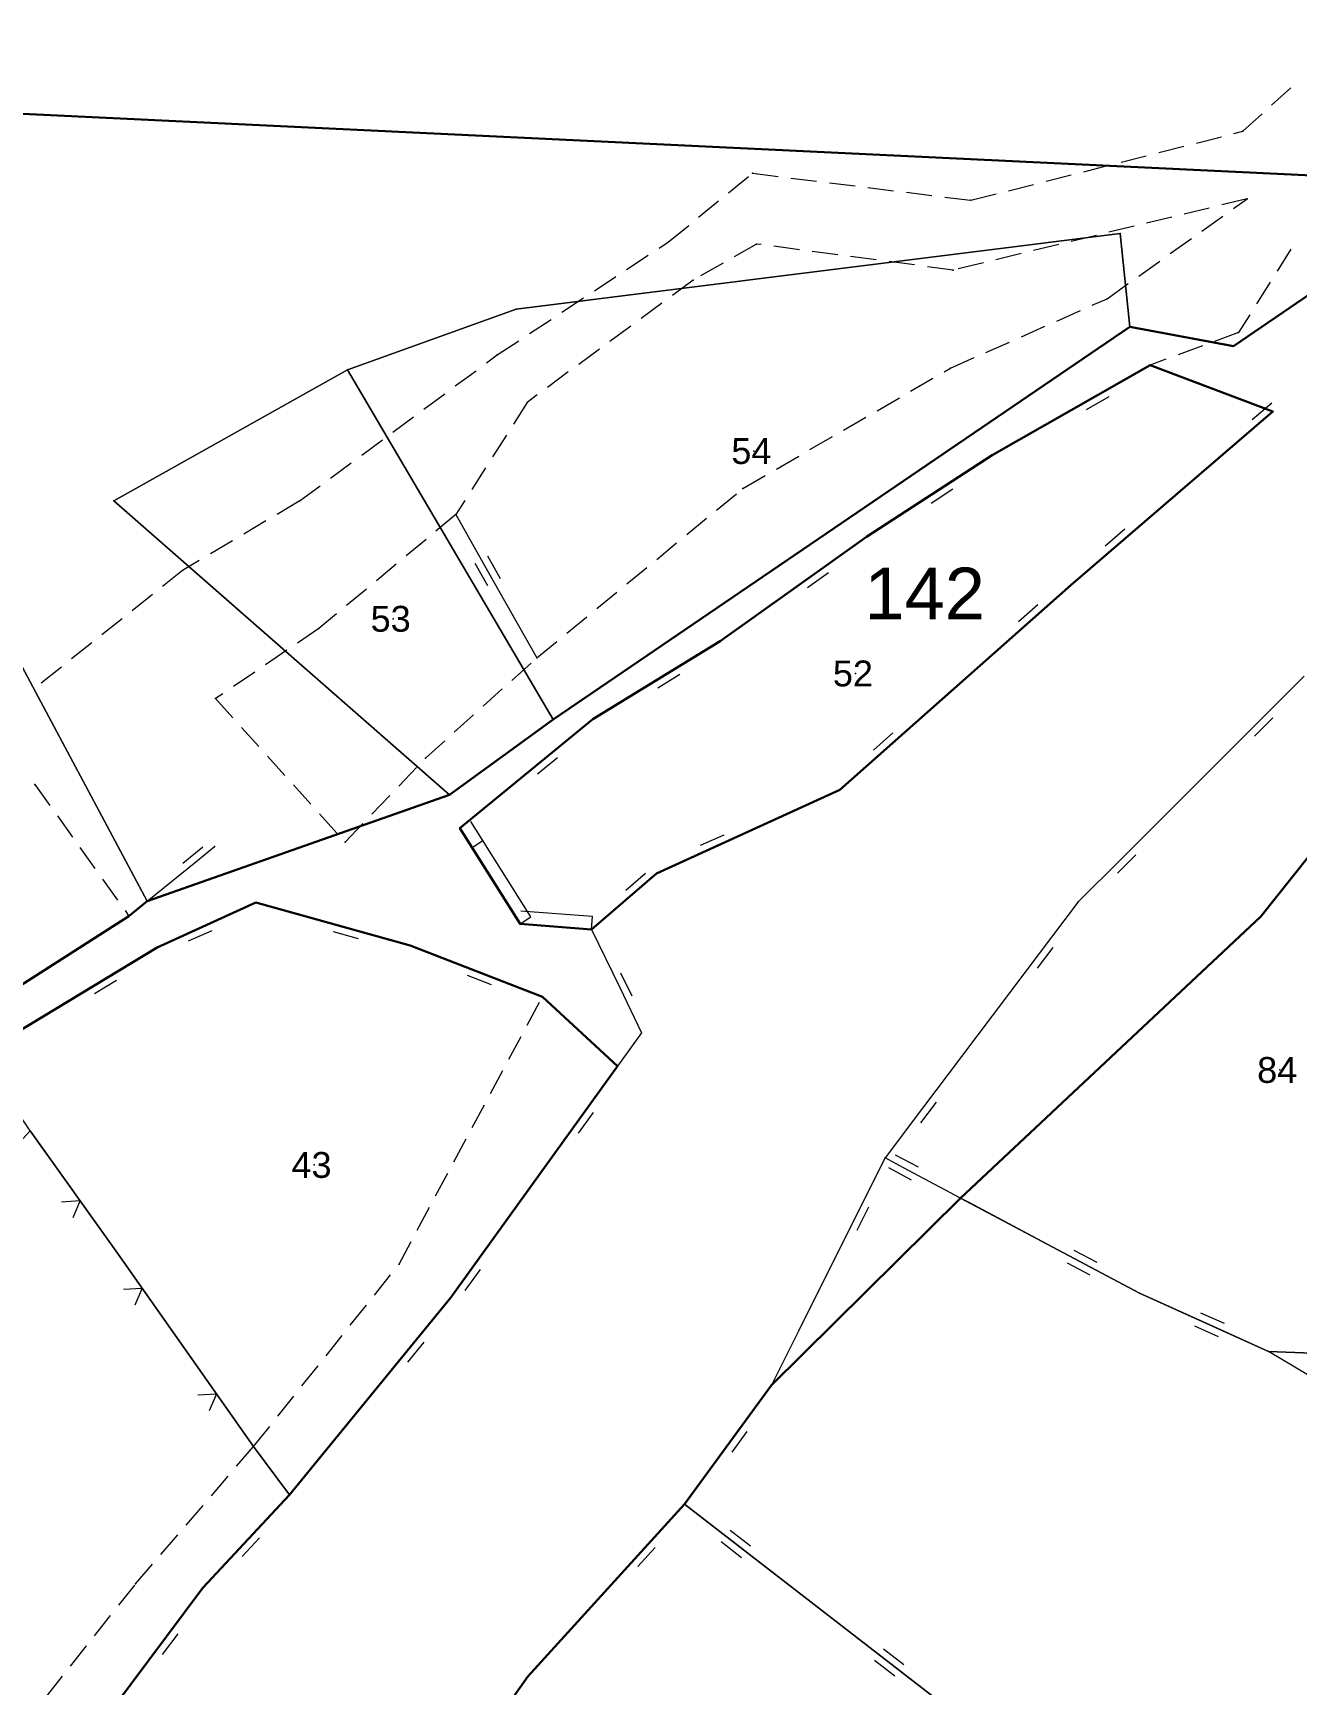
# Model space of a CAD drawing. Header units: millimetres. Extents: x 615240 to 617330, y 4151758 to 4153557.
# Drawn here: x 615344.3 to 615442.1, y 4152012.1 to 4152140 of the extents above; entities that cross this region are included whole.
import ezdxf
from ezdxf.xclip import XClip

# ---------------------------------------------------------------- set-up
doc = ezdxf.new("R2010")
doc.units = ezdxf.units.MM
doc.header["$XCLIPFRAME"] = 2
for name, color, linetype, lineweight in [('02_ADA_ALN_YENI', 7, 'Continuous', 30), ('02_ADA_NO_YENI', 18, 'Continuous', 0), ('03_PARSEL_ALN_ESKI', 18, 'Continuous', 0), ('03_PARSEL_ALN_YENI', 171, 'Continuous', 0), ('03_PARSEL_NO_ESKI', 5, 'Continuous', 0), ('03_PARSEL_SNR_YENI', 5, 'Continuous', 0), ('06_DETAY_SNR_KROKI', 4, 'Continuous', 0), ('06_DETAY_SNR_PAFTA', 26, 'Continuous', 0), ('07_SNRTIP_GECERLI', 30, 'Continuous', 0), ('07_SNRTIP_SABIT', 18, 'Continuous', 0), ('NOKTA_DETAY_YENI', 171, 'Continuous', 0), ('NOKTA_PARSEL_ESKI', 6, 'Continuous', 0), ('NOKTA_PARSEL_YENI', 30, 'Continuous', 0)]:
    doc.layers.add(name, color=color, linetype=linetype, lineweight=lineweight)
doc.styles.get("Standard").update_dxf_attribs({"font": 'Arial'})

# ---------------------------------------------------------------- blocks, each defined once
blk = doc.blocks.new('fggg')
at = {"layer": '02_ADA_ALN_YENI', "color": 252}
for points in [[(615235.67, 4152011.37, 0), (615241.21, 4152014.76, 0), (615251.82, 4152024.82, 0), (615257.1, 4152028.53, 0), (615276.2, 4152038, 0), (615300.78, 4152046.97, 0), (615312.09, 4152050.66, 0), (615323.54, 4152056.84, 0), (615331.4, 4152059.17, 0), (615339.35, 4152063.74, 0), (615351.7, 4152071.65, 0), (615353.11, 4152072.8, 0), (615376.53, 4152081.03, 0), (615384.53, 4152086.86, 0), (615429.17, 4152117.25, 0), (615437.2, 4152115.76, 0), (615529.18, 4152178.55, 0), (615448.13, 4152128.73, 0), (615448.13, 4152128.73, 0), (615236.84, 4152138.84, 0)], [(615362.01, 4151983.64, 0), (615382.57, 4152012.79, 0), (615394.72, 4152026.13, 0), (615401.45, 4152035.34, 0), (615416.08, 4152049.83, 0), (615439.33, 4152071.61, 0), (615442.96, 4152076.18, 0), (615449.69, 4152082.08, 0), (615451.99, 4152079.42, 0), (615449.74, 4152054.67, 0), (615459.5, 4152037.21, 0), (615462.5, 4152031.08, 0), (615469.37, 4152024.97, 0), (615471.48, 4152021.27, 0), (615483.51, 4152012.99, 0), (615483.51, 4152012.99, 0), (615501.39, 4152004.94, 0)], [(615243.62, 4152011.8, 0), (615258.35, 4152024.25, 0), (615274.68, 4152032.39, 0), (615281.31, 4152036.04, 0), (615301.5, 4152045.41, 0), (615313.31, 4152049.01, 0), (615324.07, 4152054.26, 0), (615333.07, 4152056.27, 0), (615340.13, 4152060.92, 0), (615353.88, 4152069.22, 0), (615361.53, 4152072.69, 0), (615373.48, 4152069.38, 0), (615383.71, 4152065.41, 0), (615389.53, 4152060.04, 0), (615376.62, 4152042.12, 0), (615364.13, 4152026.85, 0), (615357.43, 4152019.65, 0), (615343.36, 4152000.84, 0)]]:
    blk.add_polyline3d(points, dxfattribs=at)
blk.add_polyline3d([(615424.6, 4152097.27, 0), (615406.72, 4152081.42, 0), (615392.54, 4152074.95, 0), (615387.5, 4152070.62, 0), (615381.98, 4152071.04, 0), (615377.33, 4152078.45, 0), (615387.61, 4152086.88, 0), (615397.46, 4152092.92, 0), (615408.79, 4152101.01, 0), (615418.52, 4152107.33, 0), (615430.75, 4152114.3, 0), (615440.25, 4152110.7, 0), (615424.6, 4152097.27, 0)], close=True, dxfattribs=at)
at = {"layer": '03_PARSEL_ALN_ESKI', "color": 252}
for p in [(615400.08, 4152107.64), (615372.16, 4152094.66), (615407.94, 4152090.43), (615440.78, 4152059.74), (615366.03, 4152052.39)]:
    blk.add_point(p, dxfattribs=at)
at = {"layer": '03_PARSEL_ALN_YENI', "color": 252}
blk.add_polyline3d([(615236.84, 4152138.84, 0), (615448.13, 4152128.73, 0), (615529.18, 4152178.55, 0), (615437.2, 4152115.76, 0), (615437.2, 4152115.76, 0), (615429.17, 4152117.25, 0), (615428.42, 4152124.49, 0), (615381.68, 4152118.62, 0), (615368.61, 4152113.92, 0), (615350.53, 4152103.78, 0), (615376.53, 4152081.03, 0), (615353.11, 4152072.8, 0), (615342.41, 4152092.87, 0), (615330.49, 4152115.13, 0), (615294.86, 4152118.58, 0), (615251.78, 4152099.64, 0), (615239.02, 4152090.87, 0)], dxfattribs=at)
for points in [[(615429.17, 4152117.25, 0), (615384.53, 4152086.86, 0), (615368.61, 4152113.92, 0), (615381.68, 4152118.62, 0), (615428.42, 4152124.49, 0), (615429.17, 4152117.25, 0)], [(615376.53, 4152081.03, 0), (615350.53, 4152103.78, 0), (615368.61, 4152113.92, 0), (615384.53, 4152086.86, 0), (615376.53, 4152081.03, 0)], [(615397.46, 4152092.92, 0), (615408.79, 4152101.01, 0), (615418.52, 4152107.33, 0), (615430.75, 4152114.3, 0), (615440.25, 4152110.7, 0), (615424.6, 4152097.27, 0), (615406.72, 4152081.42, 0), (615392.54, 4152074.95, 0), (615387.5, 4152070.62, 0), (615381.98, 4152071.04, 0), (615377.33, 4152078.45, 0), (615387.61, 4152086.88, 0), (615397.46, 4152092.92, 0)], [(615323.84, 4152082.95, 0), (615342.41, 4152092.87, 0), (615353.11, 4152072.8, 0), (615351.7, 4152071.65, 0), (615339.35, 4152063.74, 0), (615333.83, 4152070.66, 0), (615323.84, 4152082.95, 0)], [(615459.5, 4152037.21, 0), (615439.92, 4152037.96, 0), (615429.92, 4152042.46, 0), (615416.08, 4152049.83, 0), (615439.33, 4152071.61, 0), (615442.96, 4152076.18, 0), (615449.69, 4152082.08, 0), (615451.99, 4152079.42, 0), (615449.74, 4152054.67, 0), (615459.5, 4152037.21, 0)], [(615376.62, 4152042.12, 0), (615364.13, 4152026.85, 0), (615361.35, 4152030.6, 0), (615350.82, 4152045.56, 0), (615344.07, 4152055.03, 0), (615340.13, 4152060.92, 0), (615353.88, 4152069.22, 0), (615361.53, 4152072.69, 0), (615373.48, 4152069.38, 0), (615383.71, 4152065.41, 0), (615389.53, 4152060.04, 0), (615376.62, 4152042.12, 0)], [(615299.64, 4152006.64, 0), (615344.07, 4152055.03, 0), (615350.82, 4152045.56, 0), (615361.35, 4152030.6, 0), (615364.13, 4152026.85, 0), (615357.43, 4152019.65, 0), (615343.36, 4152000.84, 0), (615332, 4151985.12, 0), (615322.37, 4151974.61, 0), (615311.14, 4151990.78, 0), (615299.64, 4152006.64, 0)], [(615439.92, 4152037.96, 0), (615459.5, 4152037.21, 0), (615462.5, 4152031.08, 0), (615469.37, 4152024.97, 0), (615471.48, 4152021.27, 0), (615483.51, 4152012.99, 0), (615501.39, 4152004.94, 0), (615491.22, 4151997.56, 0), (615482.18, 4151998.19, 0), (615466.12, 4152004.85, 0), (615457.07, 4151992.33, 0), (615444.93, 4152000.17, 0), (615435.46, 4152004.91, 0), (615416.72, 4152009.12, 0), (615394.72, 4152026.13, 0), (615401.45, 4152035.34, 0), (615416.08, 4152049.83, 0), (615429.92, 4152042.46, 0), (615439.92, 4152037.96, 0)], [(615388.47, 4151975.68, 0), (615382.06, 4151966.27, 0), (615362.01, 4151983.64, 0), (615382.57, 4152012.79, 0), (615394.72, 4152026.13, 0), (615416.72, 4152009.12, 0), (615409.67, 4152000.01, 0), (615397.47, 4151988.44, 0), (615388.47, 4151975.68, 0)]]:
    blk.add_polyline3d(points, close=True, dxfattribs=at)
at = {"layer": '03_PARSEL_SNR_YENI', "color": 252}
for p, q in [((615430.75, 4152114.3, 0.95), (615426.4, 4152111.82, 0.95)), ((615426.4, 4152111.82, 0.95), (615418.52, 4152107.33, 0.95)), ((615427.55, 4152111.83, 0.95), (615425.81, 4152110.84, 0.95)), ((615438.65, 4152110.07, 0.95), (615440.17, 4152111.37, 0.95)), ((615439.78, 4152110.3, 0.95), (615440.25, 4152110.7, 0.95)), ((615435.98, 4152107.04, 0.95), (615439.78, 4152110.3, 0.95)), ((615418.52, 4152107.33, 0.95), (615414.33, 4152104.6, 0.95)), ((615428.39, 4152100.53, 0.95), (615435.98, 4152107.04, 0.95)), ((615414.33, 4152104.6, 0.95), (615408.79, 4152101.01, 0.95)), ((615415.47, 4152104.68, 0.95), (615413.8, 4152103.59, 0.95)), ((615427.27, 4152100.3, 0.95), (615428.78, 4152101.61, 0.95)), ((615408.79, 4152101.01, 0.95), (615404.72, 4152098.1, 0.95)), ((615424.6, 4152097.27, 0.95), (615428.39, 4152100.53, 0.95)), ((615404.72, 4152098.1, 0.95), (615397.46, 4152092.92, 0.95)), ((615405.86, 4152098.22, 0.95), (615404.23, 4152097.06, 0.95)), ((615421.69, 4152094.69, 0.95), (615424.6, 4152097.27, 0.95)), ((615420.57, 4152094.45, 0.95), (615422.06, 4152095.77, 0.95)), ((615417.95, 4152091.37, 0.95), (615421.69, 4152094.69, 0.95)), ((615397.46, 4152092.92, 0.95), (615393.19, 4152090.3, 0.95)), ((615410.46, 4152084.74, 0.95), (615417.95, 4152091.37, 0.95)), ((615393.19, 4152090.3, 0.95), (615387.61, 4152086.88, 0.95)), ((615394.34, 4152090.35, 0.95), (615392.64, 4152089.3, 0.95)), ((615387.61, 4152086.88, 0.95), (615383.74, 4152083.71, 0.95)), ((615409.34, 4152084.49, 0.95), (615410.84, 4152085.82, 0.95)), ((615383.74, 4152083.71, 0.95), (615377.33, 4152078.45, 0.95)), ((615384.87, 4152083.91, 0.95), (615383.32, 4152082.64, 0.95)), ((615406.72, 4152081.42, 0.95), (615410.46, 4152084.74, 0.95)), ((615397.09, 4152077.03, 0.95), (615406.19, 4152081.18, 0.95)), ((615406.19, 4152081.18, 0.95), (615406.72, 4152081.42, 0.95)), ((615382.82, 4152071.58, 0.95), (615378.17, 4152078.98, 0.95)), ((615378.26, 4152076.97, 0.95), (615377.33, 4152078.45, 0.95)), ((615378.26, 4152076.97, 0.95), (615379.1, 4152077.5, 0.95)), ((615395.95, 4152077.13, 0.95), (615397.77, 4152077.95, 0.95)), ((615381.98, 4152071.04, 0.95), (615378.26, 4152076.97, 0.95)), ((615392.54, 4152074.95, 0.95), (615397.09, 4152077.03, 0.95)), ((615390.17, 4152073.65, 0.95), (615391.68, 4152074.96, 0.95)), ((615391.29, 4152073.88, 0.95), (615392.54, 4152074.95, 0.95)), ((615387.5, 4152070.62, 0.95), (615391.29, 4152073.88, 0.95)), ((615351.7, 4152071.65, 0.95), (615353.11, 4152072.8, 0.95)), ((615361.53, 4152072.69, 0.95), (615356.98, 4152070.62, 0.95)), ((615368.66, 4152070.71, 0.95), (615361.53, 4152072.69, 0.95)), ((615343.57, 4152066.44, 0.95), (615351.7, 4152071.65, 0.95)), ((615381.98, 4152071.04, 0.95), (615382.82, 4152071.58, 0.95)), ((615387.5, 4152070.62, 0.95), (615381.98, 4152071.04, 0.95)), ((615387.58, 4152071.62, 0.95), (615382.05, 4152072.04, 0.95)), ((615387.5, 4152070.62, 0.95), (615387.58, 4152071.62, 0.95)), ((615356.98, 4152070.62, 0.95), (615353.88, 4152069.22, 0.95)), ((615358.12, 4152070.52, 0.95), (615356.3, 4152069.7, 0.95)), ((615369.48, 4152069.9, 0.95), (615367.55, 4152070.44, 0.95)), ((615373.48, 4152069.38, 0.95), (615368.66, 4152070.71, 0.95)), ((615353.88, 4152069.22, 0.95), (615349.6, 4152066.64, 0.95)), ((615379.05, 4152067.22, 0.95), (615373.48, 4152069.38, 0.95)), ((615379.77, 4152066.33, 0.95), (615377.91, 4152067.06, 0.95)), ((615383.71, 4152065.41, 0.95), (615379.05, 4152067.22, 0.95)), ((615349.6, 4152066.64, 0.95), (615341.04, 4152061.47, 0.95)), ((615350.75, 4152066.67, 0.95), (615349.03, 4152065.64, 0.95)), ((615389.53, 4152060.04, 0.95), (615386.61, 4152055.98, 0.95)), ((615386.61, 4152055.98, 0.95), (615380.76, 4152047.87, 0.95)), ((615387.65, 4152056.46, 0.95), (615386.48, 4152054.84, 0.95)), ((615345.02, 4152053.7, 0.95), (615344.07, 4152055.03, 0.95)), ((615347.92, 4152049.63, 0.95), (615345.02, 4152053.7, 0.95)), ((615346.49, 4152049.53, 0.95), (615347.92, 4152049.63, 0.95)), ((615347.92, 4152049.63, 0.95), (615347.36, 4152048.31, 0.95)), ((615350.82, 4152045.56, 0.95), (615347.92, 4152049.63, 0.95)), ((615416.68, 4152049.51, 0.95), (615416.08, 4152049.83, 0.95)), ((615425.5, 4152044.81, 0.95), (615416.68, 4152049.51, 0.95)), ((615380.76, 4152047.87, 0.95), (615377.84, 4152043.81, 0.95)), ((615352.72, 4152042.86, 0.95), (615350.82, 4152045.56, 0.95)), ((615426.65, 4152044.84, 0.95), (615424.88, 4152045.78, 0.95)), ((615378.88, 4152044.3, 0.95), (615377.71, 4152042.67, 0.95)), ((615426.12, 4152043.85, 0.95), (615424.35, 4152044.79, 0.95)), ((615429.92, 4152042.46, 0.95), (615425.5, 4152044.81, 0.95)), ((615351.29, 4152042.77, 0.95), (615352.72, 4152042.86, 0.95)), ((615352.72, 4152042.86, 0.95), (615352.16, 4152041.55, 0.95)), ((615355.6, 4152038.77, 0.95), (615352.72, 4152042.86, 0.95)), ((615377.84, 4152043.81, 0.95), (615376.62, 4152042.12, 0.95)), ((615376.62, 4152042.12, 0.95), (615373.46, 4152038.25, 0.95)), ((615435.36, 4152040.01, 0.95), (615429.92, 4152042.46, 0.95)), ((615436.5, 4152040.11, 0.95), (615434.68, 4152040.93, 0.95)), ((615436.04, 4152039.09, 0.95), (615434.22, 4152039.91, 0.95)), ((615439.92, 4152037.96, 0.95), (615435.36, 4152040.01, 0.95)), ((615358.48, 4152034.68, 0.95), (615355.6, 4152038.77, 0.95)), ((615373.46, 4152038.25, 0.95), (615367.13, 4152030.51, 0.95)), ((615374.52, 4152038.67, 0.95), (615373.26, 4152037.12, 0.95)), ((615401.45, 4152035.34, 0.95), (615398.5, 4152031.3, 0.95)), ((615357.05, 4152034.6, 0.95), (615358.48, 4152034.68, 0.95)), ((615358.48, 4152034.68, 0.95), (615357.91, 4152033.37, 0.95)), ((615361.35, 4152030.6, 0.95), (615358.48, 4152034.68, 0.95)), ((615398.5, 4152031.3, 0.95), (615394.72, 4152026.13, 0.95)), ((615399.54, 4152031.77, 0.95), (615398.36, 4152030.16, 0.95)), ((615367.13, 4152030.51, 0.95), (615364.13, 4152026.85, 0.95)), ((615364.13, 4152026.85, 0.95), (615360.73, 4152023.19, 0.95)), ((615394.72, 4152026.13, 0.95), (615391.35, 4152022.43, 0.95)), ((615394.72, 4152026.13, 0.95), (615398.68, 4152023.07, 0.95)), ((615398.23, 4152024.13, 0.95), (615399.81, 4152022.9, 0.95)), ((615360.73, 4152023.19, 0.95), (615357.43, 4152019.65, 0.95)), ((615361.82, 4152023.54, 0.95), (615360.46, 4152022.08, 0.95)), ((615391.35, 4152022.43, 0.95), (615384.62, 4152015.04, 0.95)), ((615392.44, 4152022.79, 0.95), (615391.1, 4152021.31, 0.95)), ((615397.54, 4152023.24, 0.95), (615399.12, 4152022.01, 0.95)), ((615398.68, 4152023.07, 0.95), (615406.59, 4152016.95, 0.95)), ((615357.43, 4152019.65, 0.95), (615354.43, 4152015.64, 0.95)), ((615355.48, 4152016.11, 0.95), (615354.28, 4152014.5, 0.95)), ((615406.59, 4152016.95, 0.95), (615410.54, 4152013.89, 0.95)), ((615354.43, 4152015.64, 0.95), (615348.44, 4152007.63, 0.95)), ((615384.62, 4152015.04, 0.95), (615382.57, 4152012.79, 0.95)), ((615410.1, 4152014.95, 0.95), (615411.68, 4152013.73, 0.95)), ((615409.41, 4152014.06, 0.95), (615410.99, 4152012.84, 0.95)), ((615410.54, 4152013.89, 0.95), (615416.72, 4152009.12, 0.95)), ((615382.57, 4152012.79, 0.95), (615379.69, 4152008.71, 0.95))]:
    blk.add_line(p, q, dxfattribs=at)
for p in [(615430.75, 4152114.3, 613.78), (615440.25, 4152110.7, 611.34), (615418.52, 4152107.33, 613.64), (615418.52, 4152107.33, 613.64), (615408.79, 4152101.01, 613.66), (615408.79, 4152101.01, 613.66), (615424.6, 4152097.27, 609.35), (615424.6, 4152097.27, 609.35), (615397.46, 4152092.92, 613.77), (615397.46, 4152092.92, 613.77), (615387.61, 4152086.88, 613.53), (615387.61, 4152086.88, 613.53), (615406.72, 4152081.42, 610.71), (615406.72, 4152081.42, 610.71), (615377.33, 4152078.45, 613.45), (615377.33, 4152078.45, 613.45), (615392.54, 4152074.95, 611.23), (615392.54, 4152074.95, 611.23), (615361.53, 4152072.69, 613.76), (615361.53, 4152072.69, 613.76), (615351.7, 4152071.65, 613.88), (615351.7, 4152071.65, 613.88), (615381.98, 4152071.04, 611.42), (615381.98, 4152071.04, 611.42), (615387.5, 4152070.62, 610.69), (615387.5, 4152070.62, 610.69), (615353.88, 4152069.22, 613.57), (615353.88, 4152069.22, 613.57), (615373.48, 4152069.38, 612.26), (615373.48, 4152069.38, 612.26), (615383.71, 4152065.41, 610.81), (615389.53, 4152060.04, 610.24), (615416.08, 4152049.83, 609.4), (615350.82, 4152045.56, 609.73), (615350.82, 4152045.56, 609.73), (615376.62, 4152042.12, 609.65), (615376.62, 4152042.12, 609.65), (615429.92, 4152042.46, 610.95), (615429.92, 4152042.46, 610.95), (615439.92, 4152037.96, 611.97), (615401.45, 4152035.34, 610.05), (615361.35, 4152030.6, 609.78), (615364.13, 4152026.85, 609.65), (615364.13, 4152026.85, 609.65), (615394.72, 4152026.13, 610.25), (615394.72, 4152026.13, 610.25), (615394.72, 4152026.13, 610.25), (615357.43, 4152019.65, 609.68), (615357.43, 4152019.65, 609.68), (615382.57, 4152012.79, 610.43), (615382.57, 4152012.79, 610.43)]:
    blk.add_point(p, dxfattribs=at)
at = {"layer": '06_DETAY_SNR_KROKI', "color": 252}
for p, q in [((615377, 4152102.72, 0.95), (615379.47, 4152098.37, 0.95)), ((615379.47, 4152099.52, 0.95), (615380.45, 4152097.78, 0.95)), ((615378.49, 4152098.97, 0.95), (615379.47, 4152097.23, 0.95)), ((615379.47, 4152098.37, 0.95), (615383.29, 4152091.64, 0.95)), ((615442.68, 4152090.22, 0.95), (615439.14, 4152086.68, 0.95)), ((615439.14, 4152086.68, 0.95), (615432.06, 4152079.62, 0.95)), ((615440.25, 4152086.99, 0.95), (615438.83, 4152085.58, 0.95)), ((615432.06, 4152079.62, 0.95), (615428.52, 4152076.09, 0.95)), ((615355.87, 4152075.75, 0.95), (615357.42, 4152077.01, 0.95)), ((615357, 4152075.94, 0.95), (615358.34, 4152077.03, 0.95)), ((615428.52, 4152076.09, 0.95), (615425.18, 4152072.75, 0.95)), ((615429.63, 4152076.4, 0.95), (615428.21, 4152074.98, 0.95)), ((615353.11, 4152072.8, 0.95), (615357, 4152075.94, 0.95)), ((615425.18, 4152072.75, 0.95), (615422.17, 4152068.76, 0.95)), ((615387.5, 4152070.62, 0.95), (615389.69, 4152066.12, 0.95)), ((615422.17, 4152068.76, 0.95), (615416.14, 4152060.78, 0.95)), ((615423.22, 4152069.22, 0.95), (615422.01, 4152067.62, 0.95)), ((615389.76, 4152067.27, 0.95), (615390.63, 4152065.47, 0.95)), ((615389.69, 4152066.12, 0.95), (615391.39, 4152062.62, 0.95)), ((615391.39, 4152062.62, 0.95), (615389.53, 4152060.04, 0.95)), ((615416.14, 4152060.78, 0.95), (615413.13, 4152056.79, 0.95)), ((615414.18, 4152057.25, 0.95), (615412.98, 4152055.65, 0.95)), ((615413.13, 4152056.79, 0.95), (615410.23, 4152052.95, 0.95)), ((615412.81, 4152052.21, 0.95), (615411.04, 4152053.15, 0.95)), ((615410.23, 4152052.95, 0.95), (615408, 4152048.47, 0.95)), ((615411.66, 4152052.18, 0.95), (615410.23, 4152052.95, 0.95)), ((615412.28, 4152051.22, 0.95), (615410.52, 4152052.16, 0.95)), ((615416.08, 4152049.83, 0.95), (615411.66, 4152052.18, 0.95)), ((615408, 4152048.47, 0.95), (615403.53, 4152039.52, 0.95)), ((615408.95, 4152049.12, 0.95), (615408.05, 4152047.33, 0.95)), ((615403.53, 4152039.52, 0.95), (615401.45, 4152035.34, 0.95)), ((615444, 4152035.53, 0.95), (615439.92, 4152037.96, 0.95))]:
    blk.add_line(p, q, dxfattribs=at)
for p in [(615377, 4152102.72, 621.38), (615383.29, 4152091.64, 615.27), (615358.34, 4152077.03, 614.32), (615425.18, 4152072.75, 609.86), (615425.18, 4152072.75, 609.86), (615387.5, 4152070.62, 610.69), (615391.39, 4152062.62, 610.24), (615391.39, 4152062.62, 610.24), (615389.53, 4152060.04, 609.65), (615410.23, 4152052.95, 609.4), (615410.23, 4152052.95, 609.4), (615410.23, 4152052.95, 609.4), (615416.08, 4152049.83, 610.95), (615439.92, 4152037.96, 611.97), (615401.45, 4152035.34, 610.05)]:
    blk.add_point(p, dxfattribs=at)
at = {"layer": '06_DETAY_SNR_PAFTA', "color": 252}
for p, q in [((615440.15, 4152134.4, 0.95), (615441.63, 4152135.74, 0.95)), ((615437.93, 4152132.39, 0.95), (615439.41, 4152133.73, 0.95)), ((615437.24, 4152132.21, 0.95), (615437.93, 4152132.39, 0.95)), ((615431.42, 4152130.74, 0.95), (615433.36, 4152131.23, 0.95)), ((615434.33, 4152131.48, 0.95), (615436.27, 4152131.97, 0.95)), ((615425.61, 4152129.26, 0.95), (615427.54, 4152129.76, 0.95)), ((615428.51, 4152130, 0.95), (615430.45, 4152130.49, 0.95)), ((615398.12, 4152127.63, 0.95), (615399.67, 4152128.9, 0.95)), ((615399.97, 4152129.14, 0.95), (615401.95, 4152128.9, 0.95)), ((615402.94, 4152128.77, 0.95), (615404.93, 4152128.53, 0.95)), ((615405.92, 4152128.41, 0.95), (615407.91, 4152128.16, 0.95)), ((615422.7, 4152128.53, 0.95), (615424.64, 4152129.02, 0.95)), ((615408.9, 4152128.04, 0.95), (615410.88, 4152127.79, 0.95)), ((615411.88, 4152127.67, 0.95), (615413.86, 4152127.43, 0.95)), ((615414.85, 4152127.3, 0.95), (615416.84, 4152127.06, 0.95)), ((615416.88, 4152127.05, 0.95), (615418.82, 4152127.54, 0.95)), ((615419.79, 4152127.79, 0.95), (615421.73, 4152128.28, 0.95)), ((615438.25, 4152127.16, 0.95), (615436.3, 4152126.69, 0.95)), ((615437.19, 4152126.41, 0.95), (615438.25, 4152127.16, 0.95)), ((615395.8, 4152125.73, 0.95), (615397.35, 4152127, 0.95)), ((615435.33, 4152126.45, 0.95), (615433.39, 4152125.98, 0.95)), ((615393.48, 4152123.83, 0.95), (615395.03, 4152125.1, 0.95)), ((615429.5, 4152125.04, 0.95), (615427.56, 4152124.57, 0.95)), ((615432.42, 4152125.74, 0.95), (615430.47, 4152125.27, 0.95)), ((615434.75, 4152124.66, 0.95), (615436.38, 4152125.83, 0.95)), ((615392.74, 4152123.34, 0.95), (615393.48, 4152123.83, 0.95)), ((615400.29, 4152123.66, 0.95), (615398.55, 4152122.67, 0.95)), ((615400.63, 4152123.62, 0.95), (615400.29, 4152123.66, 0.95)), ((615403.6, 4152123.22, 0.95), (615401.62, 4152123.49, 0.95)), ((615423.67, 4152123.62, 0.95), (615421.73, 4152123.15, 0.95)), ((615426.59, 4152124.33, 0.95), (615424.64, 4152123.86, 0.95)), ((615432.31, 4152122.92, 0.95), (615433.94, 4152124.08, 0.95)), ((615390.23, 4152121.69, 0.95), (615391.9, 4152122.79, 0.95)), ((615397.69, 4152122.18, 0.95), (615395.95, 4152121.19, 0.95)), ((615406.57, 4152122.83, 0.95), (615404.59, 4152123.09, 0.95)), ((615409.55, 4152122.43, 0.95), (615407.56, 4152122.69, 0.95)), ((615412.52, 4152122.04, 0.95), (615410.54, 4152122.3, 0.95)), ((615417.84, 4152122.21, 0.95), (615415.9, 4152121.74, 0.95)), ((615420.76, 4152122.92, 0.95), (615418.81, 4152122.44, 0.95)), ((615429.87, 4152121.18, 0.95), (615431.5, 4152122.34, 0.95)), ((615441.64, 4152123.27, 0.95), (615440.58, 4152121.57, 0.95)), ((615387.73, 4152120.04, 0.95), (615389.4, 4152121.14, 0.95)), ((615395.38, 4152120.87, 0.95), (615393.77, 4152119.68, 0.95)), ((615415.49, 4152121.64, 0.95), (615413.51, 4152121.9, 0.95)), ((615385.22, 4152118.38, 0.95), (615386.89, 4152119.49, 0.95)), ((615427.43, 4152119.43, 0.95), (615429.06, 4152120.6, 0.95)), ((615440.05, 4152120.72, 0.95), (615438.99, 4152119.03, 0.95)), ((615392.96, 4152119.09, 0.95), (615391.35, 4152117.91, 0.95)), ((615423.52, 4152117.7, 0.95), (615425.35, 4152118.51, 0.95)), ((615426.27, 4152118.92, 0.95), (615427.43, 4152119.43, 0.95)), ((615438.46, 4152118.18, 0.95), (615437.6, 4152116.82, 0.95)), ((615382.72, 4152116.73, 0.95), (615384.39, 4152117.83, 0.95)), ((615390.55, 4152117.31, 0.95), (615388.93, 4152116.13, 0.95)), ((615420.78, 4152116.49, 0.95), (615422.61, 4152117.3, 0.95)), ((615380.21, 4152115.08, 0.95), (615381.88, 4152116.18, 0.95)), ((615418.04, 4152115.27, 0.95), (615419.87, 4152116.08, 0.95)), ((615434.79, 4152115.78, 0.95), (615432.91, 4152115.09, 0.95)), ((615437.6, 4152116.82, 0.95), (615435.73, 4152116.13, 0.95)), ((615379.37, 4152114.46, 0.95), (615380.21, 4152115.08, 0.95)), ((615388.13, 4152115.53, 0.95), (615386.52, 4152114.35, 0.95)), ((615415.3, 4152114.06, 0.95), (615417.13, 4152114.87, 0.95)), ((615431.97, 4152114.75, 0.95), (615430.75, 4152114.3, 0.95)), ((615376.96, 4152112.68, 0.95), (615378.57, 4152113.86, 0.95)), ((615385.71, 4152113.76, 0.95), (615384.1, 4152112.57, 0.95)), ((615412.21, 4152112.27, 0.95), (615413.94, 4152113.27, 0.95)), ((615414.8, 4152113.77, 0.95), (615415.3, 4152114.06, 0.95)), ((615374.54, 4152110.89, 0.95), (615376.15, 4152112.08, 0.95)), ((615383.3, 4152111.98, 0.95), (615382.53, 4152111.41, 0.95)), ((615382.53, 4152111.41, 0.95), (615381.46, 4152109.72, 0.95)), ((615409.61, 4152110.76, 0.95), (615411.34, 4152111.76, 0.95)), ((615372.13, 4152109.11, 0.95), (615373.74, 4152110.3, 0.95)), ((615407.02, 4152109.26, 0.95), (615408.75, 4152110.26, 0.95)), ((615369.72, 4152107.33, 0.95), (615371.32, 4152108.52, 0.95)), ((615380.92, 4152108.88, 0.95), (615379.85, 4152107.19, 0.95)), ((615404.42, 4152107.75, 0.95), (615406.15, 4152108.76, 0.95)), ((615367.3, 4152105.55, 0.95), (615368.91, 4152106.74, 0.95)), ((615401.82, 4152106.25, 0.95), (615403.55, 4152107.25, 0.95)), ((615379.31, 4152106.35, 0.95), (615378.24, 4152104.66, 0.95)), ((615399.23, 4152104.75, 0.95), (615400.96, 4152105.75, 0.95)), ((615364.89, 4152103.77, 0.95), (615366.5, 4152104.95, 0.95)), ((615397.19, 4152103.07, 0.95), (615398.74, 4152104.34, 0.95)), ((615364.89, 4152103.77, 0.95), (615363.17, 4152102.74, 0.95)), ((615377.7, 4152103.82, 0.95), (615377, 4152102.72, 0.95)), ((615362.31, 4152102.23, 0.95), (615360.59, 4152101.21, 0.95)), ((615377, 4152102.72, 0.95), (615375.47, 4152101.44, 0.95)), ((615394.88, 4152101.17, 0.95), (615396.42, 4152102.44, 0.95)), ((615359.73, 4152100.7, 0.95), (615358.01, 4152099.68, 0.95)), ((615374.7, 4152100.8, 0.95), (615373.16, 4152099.52, 0.95)), ((615392.56, 4152099.26, 0.95), (615394.1, 4152100.53, 0.95)), ((615357.15, 4152099.17, 0.95), (615355.86, 4152098.4, 0.95)), ((615355.86, 4152098.4, 0.95), (615354.3, 4152097.15, 0.95)), ((615372.39, 4152098.88, 0.95), (615370.86, 4152097.6, 0.95)), ((615390.24, 4152097.36, 0.95), (615391.79, 4152098.63, 0.95)), ((615353.52, 4152096.53, 0.95), (615351.95, 4152095.28, 0.95)), ((615370.09, 4152096.96, 0.95), (615368.55, 4152095.68, 0.95)), ((615387.92, 4152095.45, 0.95), (615389.47, 4152096.72, 0.95)), ((615351.17, 4152094.66, 0.95), (615349.61, 4152093.42, 0.95)), ((615366.41, 4152093.9, 0.95), (615364.75, 4152092.78, 0.95)), ((615367.78, 4152095.04, 0.95), (615366.41, 4152093.9, 0.95)), ((615385.61, 4152093.55, 0.95), (615387.15, 4152094.82, 0.95)), ((615348.82, 4152092.79, 0.95), (615347.26, 4152091.55, 0.95)), ((615383.29, 4152091.64, 0.95), (615384.83, 4152092.91, 0.95)), ((615363.92, 4152092.22, 0.95), (615362.27, 4152091.09, 0.95)), ((615346.48, 4152090.92, 0.95), (615344.91, 4152089.68, 0.95)), ((615361.44, 4152090.53, 0.95), (615359.79, 4152089.41, 0.95)), ((615381.35, 4152089.89, 0.95), (615382.83, 4152091.23, 0.95)), ((615358.96, 4152088.85, 0.95), (615358.41, 4152088.48, 0.95)), ((615379.12, 4152087.89, 0.95), (615380.6, 4152089.23, 0.95)), ((615358.41, 4152088.48, 0.95), (615359.75, 4152086.99, 0.95)), ((615360.42, 4152086.25, 0.95), (615361.76, 4152084.77, 0.95)), ((615376.89, 4152085.88, 0.95), (615378.37, 4152087.22, 0.95)), ((615374.66, 4152083.87, 0.95), (615376.15, 4152085.21, 0.95)), ((615362.43, 4152084.02, 0.95), (615363.77, 4152082.54, 0.95)), ((615374.66, 4152083.87, 0.95), (615374.66, 4152083.87, 0.95)), ((615372.59, 4152081.7, 0.95), (615373.97, 4152083.15, 0.95)), ((615344.43, 4152081.84, 0.95), (615345.59, 4152080.22, 0.95)), ((615364.44, 4152081.8, 0.95), (615365.78, 4152080.31, 0.95)), ((615370.51, 4152079.53, 0.95), (615371.9, 4152080.98, 0.95)), ((615346.17, 4152079.4, 0.95), (615347.33, 4152077.77, 0.95)), ((615366.45, 4152079.57, 0.95), (615367.79, 4152078.08, 0.95)), ((615368.44, 4152077.36, 0.95), (615369.82, 4152078.81, 0.95)), ((615347.91, 4152076.96, 0.95), (615349.07, 4152075.33, 0.95)), ((615349.66, 4152074.51, 0.95), (615350.82, 4152072.89, 0.95)), ((615351.4, 4152072.07, 0.95), (615351.7, 4152071.65, 0.95)), ((615382.53, 4152063.22, 0.95), (615383.48, 4152064.98, 0.95)), ((615381.11, 4152060.57, 0.95), (615382.06, 4152062.34, 0.95)), ((615379.69, 4152057.93, 0.95), (615380.64, 4152059.69, 0.95)), ((615378.28, 4152055.29, 0.95), (615379.22, 4152057.05, 0.95)), ((615376.86, 4152052.64, 0.95), (615377.8, 4152054.41, 0.95)), ((615375.44, 4152050, 0.95), (615376.39, 4152051.76, 0.95)), ((615374.02, 4152047.35, 0.95), (615374.97, 4152049.12, 0.95)), ((615372.61, 4152044.71, 0.95), (615373.55, 4152046.47, 0.95)), ((615372.57, 4152044.67, 0.95), (615372.61, 4152044.71, 0.95)), ((615370.7, 4152042.32, 0.95), (615371.95, 4152043.89, 0.95)), ((615368.83, 4152039.98, 0.95), (615370.08, 4152041.54, 0.95)), ((615366.96, 4152037.63, 0.95), (615368.21, 4152039.2, 0.95)), ((615365.09, 4152035.29, 0.95), (615366.34, 4152036.85, 0.95)), ((615363.22, 4152032.94, 0.95), (615364.47, 4152034.5, 0.95)), ((615361.35, 4152030.6, 0.95), (615362.6, 4152032.16, 0.95)), ((615360.04, 4152029.07, 0.95), (615361.35, 4152030.59, 0.95)), ((615358.09, 4152026.79, 0.95), (615359.39, 4152028.31, 0.95)), ((615356.13, 4152024.52, 0.95), (615357.44, 4152026.04, 0.95)), ((615354.18, 4152022.24, 0.95), (615355.48, 4152023.76, 0.95)), ((615352.22, 4152019.97, 0.95), (615353.53, 4152021.49, 0.95)), ((615350.91, 4152018.31, 0.95), (615352.15, 4152019.88, 0.95)), ((615349.05, 4152015.96, 0.95), (615350.29, 4152017.53, 0.95)), ((615347.18, 4152013.61, 0.95), (615348.43, 4152015.17, 0.95)), ((615345.32, 4152011.26, 0.95), (615346.56, 4152012.82, 0.95))]:
    blk.add_line(p, q, dxfattribs=at)
for p in [(615437.93, 4152132.39, 616.57), (615437.93, 4152132.39, 616.57), (615399.97, 4152129.14, 623.6), (615399.97, 4152129.14, 623.6), (615438.25, 4152127.16, 616.61), (615438.25, 4152127.16, 616.61), (615416.88, 4152127.05, 620.76), (615416.88, 4152127.05, 620.76), (615393.48, 4152123.83, 624.33), (615393.48, 4152123.83, 624.33), (615400.29, 4152123.66, 623.57), (615400.29, 4152123.66, 623.57), (615395.38, 4152120.87, 623.8), (615395.38, 4152120.87, 623.8), (615415.49, 4152121.64, 620.81), (615415.49, 4152121.64, 620.81), (615427.43, 4152119.43, 615.93), (615427.43, 4152119.43, 615.93), (615437.6, 4152116.82, 614.34), (615437.6, 4152116.82, 614.34), (615380.21, 4152115.08, 622.88), (615380.21, 4152115.08, 622.88), (615415.3, 4152114.06, 615.94), (615415.3, 4152114.06, 615.94), (615430.75, 4152114.3, 613.78), (615382.53, 4152111.41, 622.5), (615382.53, 4152111.41, 622.5), (615399.23, 4152104.75, 616.1), (615399.23, 4152104.75, 616.1), (615364.89, 4152103.77, 621.74), (615364.89, 4152103.77, 621.74), (615377, 4152102.72, 621.38), (615377, 4152102.72, 621.38), (615355.86, 4152098.4, 620.08), (615355.86, 4152098.4, 620.08), (615366.41, 4152093.9, 618.88), (615366.41, 4152093.9, 618.88), (615383.29, 4152091.64, 615.27), (615383.29, 4152091.64, 615.27), (615358.41, 4152088.48, 617.52), (615358.41, 4152088.48, 617.52), (615374.66, 4152083.87, 613.89), (615374.66, 4152083.87, 613.89), (615344.43, 4152081.84, 616.85), (615344.43, 4152081.84, 616.85), (615368.44, 4152077.36, 613.21), (615368.44, 4152077.36, 613.21), (615351.7, 4152071.65, 613.88), (615383.71, 4152065.41, 610.81), (615372.61, 4152044.71, 609.67), (615372.61, 4152044.71, 609.67), (615361.35, 4152030.6, 609.78), (615361.35, 4152030.6, 609.78), (615352.22, 4152019.97, 609.72), (615352.22, 4152019.97, 609.72)]:
    blk.add_point(p, dxfattribs=at)
at = {"layer": '07_SNRTIP_GECERLI', "color": 252}
for points in [[(614973.57, 4152027.26, 0), (615072.7, 4152021.18, 0), (615236.84, 4152138.84, 0), (615448.13, 4152128.73, 0), (615529.18, 4152178.55, 0)], [(615429.17, 4152117.25, 0), (615437.2, 4152115.76, 0), (615529.18, 4152178.55, 0)], [(615428.42, 4152124.49, 0), (615381.68, 4152118.62, 0), (615368.61, 4152113.92, 0)], [(615429.17, 4152117.25, 0), (615428.42, 4152124.49, 0)], [(615384.53, 4152086.86, 0), (615429.17, 4152117.25, 0)], [(615368.61, 4152113.92, 0), (615350.53, 4152103.78, 0)], [(615384.53, 4152086.86, 0), (615368.61, 4152113.92, 0)], [(615430.75, 4152114.3, 613.78), (615440.25, 4152110.7, 611.34)], [(615350.53, 4152103.78, 0), (615376.53, 4152081.03, 0)], [(615342.41, 4152092.87, 0), (615353.11, 4152072.8, 0)], [(615376.53, 4152081.03, 0), (615384.53, 4152086.86, 0)], [(615416.08, 4152049.83, 0), (615439.33, 4152071.61, 0), (615442.96, 4152076.18, 0), (615449.69, 4152082.08, 0)], [(615353.11, 4152072.8, 0), (615376.53, 4152081.03, 0)], [(615383.71, 4152065.41, 610.81), (615389.53, 4152060.04, 610.24)], [(615401.45, 4152035.34, 610.05), (615416.08, 4152049.83, 0)], [(615439.92, 4152037.96, 611.97), (615459.5, 4152037.21, 617.48)], [(615364.13, 4152026.85, 609.65), (615361.35, 4152030.6, 609.78)]]:
    blk.add_polyline3d(points, dxfattribs=at)
at = {"layer": '07_SNRTIP_SABIT', "color": 252}
for points in [[(615377.33, 4152078.45, 613.45), (615387.61, 4152086.88, 613.53), (615397.46, 4152092.92, 613.77), (615408.79, 4152101.01, 613.66), (615418.52, 4152107.33, 613.64), (615430.75, 4152114.3, 613.78)], [(615440.25, 4152110.7, 611.34), (615424.6, 4152097.27, 609.35), (615406.72, 4152081.42, 610.71), (615392.54, 4152074.95, 611.23), (615387.5, 4152070.62, 610.69)], [(615387.5, 4152070.62, 610.69), (615381.98, 4152071.04, 611.42), (615377.33, 4152078.45, 613.45)], [(615339.35, 4152063.74, 613.62), (615351.7, 4152071.65, 613.88), (615353.11, 4152072.8, 613.88)], [(615340.13, 4152060.92, 613.23), (615353.88, 4152069.22, 613.57), (615361.53, 4152072.69, 613.76)], [(615361.53, 4152072.69, 613.76), (615373.48, 4152069.38, 612.26), (615383.71, 4152065.41, 610.81)], [(615389.53, 4152060.04, 610.24), (615376.62, 4152042.12, 609.65), (615364.13, 4152026.85, 609.65)], [(615361.35, 4152030.6, 609.78), (615350.82, 4152045.56, 609.73), (615344.07, 4152055.03, 611.12)], [(615416.08, 4152049.83, 0), (615429.92, 4152042.46, 610.95), (615439.92, 4152037.96, 611.97)], [(615394.72, 4152026.13, 610.25), (615401.45, 4152035.34, 610.05)], [(615332, 4151985.12, 609.51), (615343.36, 4152000.84, 609.81), (615357.43, 4152019.65, 609.68), (615364.13, 4152026.85, 609.65)], [(615394.72, 4152026.13, 610.25), (615382.57, 4152012.79, 610.43), (615362.01, 4151983.64, 610.06)], [(615416.72, 4152009.12, 611.05), (615394.72, 4152026.13, 610.25)]]:
    blk.add_polyline3d(points, dxfattribs=at)
at = {"layer": 'NOKTA_DETAY_YENI', "color": 252}
for p in [(615437.93, 4152132.39, 616.57), (615399.97, 4152129.14, 623.6), (615438.25, 4152127.16, 616.61), (615416.88, 4152127.05, 620.76), (615393.48, 4152123.83, 624.33), (615400.29, 4152123.66, 623.57), (615395.38, 4152120.87, 623.8), (615415.49, 4152121.64, 620.81), (615427.43, 4152119.43, 615.93), (615437.6, 4152116.82, 614.34), (615380.21, 4152115.08, 622.88), (615415.3, 4152114.06, 615.94), (615382.53, 4152111.41, 622.5), (615399.23, 4152104.75, 616.1), (615364.89, 4152103.77, 621.74), (615377, 4152102.72, 621.38), (615355.86, 4152098.4, 620.08), (615366.41, 4152093.9, 618.88), (615383.29, 4152091.64, 615.27), (615358.41, 4152088.48, 617.52), (615374.66, 4152083.87, 613.89), (615344.43, 4152081.84, 616.85), (615368.44, 4152077.36, 613.21), (615358.34, 4152077.03, 614.32), (615425.18, 4152072.75, 609.86), (615391.39, 4152062.62), (615410.23, 4152052.95, 609.4), (615372.61, 4152044.71, 609.67), (615352.22, 4152019.97, 609.72)]:
    blk.add_point(p, dxfattribs=at)
at = {"layer": 'NOKTA_PARSEL_ESKI', "color": 252}
for p in [(615428.42, 4152124.49), (615381.68, 4152118.62), (615429.17, 4152117.25), (615437.2, 4152115.76), (615368.61, 4152113.92), (615350.53, 4152103.78), (615384.53, 4152086.86), (615376.53, 4152081.03), (615439.33, 4152071.61)]:
    blk.add_point(p, dxfattribs=at)
at = {"layer": 'NOKTA_PARSEL_YENI', "color": 252}
for p in [(615430.75, 4152114.3, 613.78), (615440.25, 4152110.7, 611.34), (615418.52, 4152107.33, 613.64), (615408.79, 4152101.01, 613.66), (615424.6, 4152097.27, 609.35), (615397.46, 4152092.92, 613.77), (615387.61, 4152086.88, 613.53), (615406.72, 4152081.42, 610.71), (615377.33, 4152078.45, 613.45), (615392.54, 4152074.95, 611.23), (615353.11, 4152072.8), (615361.53, 4152072.69, 613.76), (615351.7, 4152071.65, 613.88), (615381.98, 4152071.04, 611.42), (615387.5, 4152070.62, 610.69), (615353.88, 4152069.22, 613.57), (615373.48, 4152069.38, 612.26), (615383.71, 4152065.41, 610.81), (615389.53, 4152060.04, 610.24), (615416.08, 4152049.83), (615350.82, 4152045.56, 609.73), (615376.62, 4152042.12, 609.65), (615429.92, 4152042.46, 610.95), (615439.92, 4152037.96, 611.97), (615401.45, 4152035.34, 610.05), (615361.35, 4152030.6, 609.78), (615364.13, 4152026.85, 609.65), (615394.72, 4152026.13, 610.25), (615357.43, 4152019.65, 609.68), (615382.57, 4152012.79, 610.43)]:
    blk.add_point(p, dxfattribs=at)
at = {"layer": '02_ADA_NO_YENI', "color": 252}
blk.add_text('142', height=4, dxfattribs=at).set_placement((615408.64, 4152094.62))
at = {"layer": '03_PARSEL_NO_ESKI', "color": 252}
for s, p in [('54', (615398.33, 4152106.64)), ('53', (615370.41, 4152093.66)), ('52', (615406.19, 4152089.43)), ('84', (615439.03, 4152058.74)), ('43', (615364.28, 4152051.39))]:
    blk.add_text(s, height=2, dxfattribs=at).set_placement(p)

msp = doc.modelspace()

# ---------------------------------------------------------------- block references
ref = msp.add_blockref('fggg', (0, 0))
XClip(ref).set_block_clipping_path([(615240.4021353753, 4153557.293983656), (616576.5432835864, 4153557.293983656), (616576.5432835864, 4152657.5), (617142.5, 4152657.5), (617142.5, 4151777.5), (615240.4021353753, 4151757.5), (615240.4021353753, 4152657.5)])

doc.saveas('drawing.dxf')
